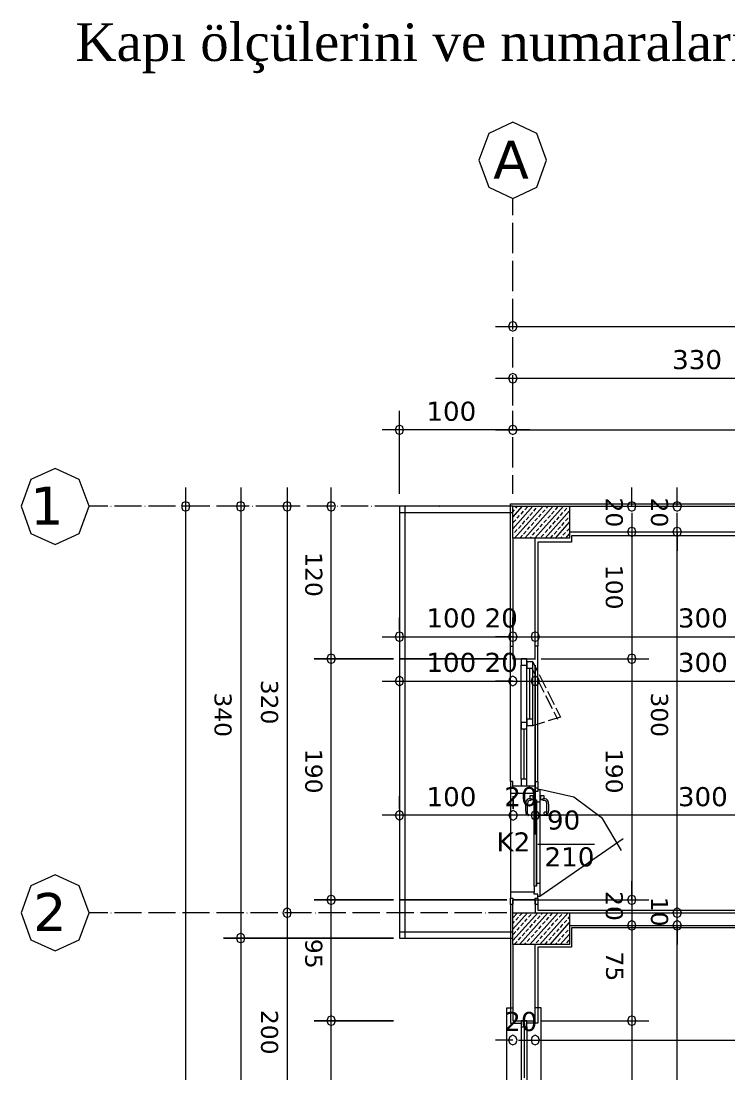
# Model space of a CAD drawing. Header units: millimetres. Extents: x 1.23 to 6.48, y 0.82 to 9.22.
# Drawn here: x 1.226 to 3.178, y 6.322 to 9.225 of the extents above; entities that cross this region are included whole.
import ezdxf

# ---------------------------------------------------------------- set-up
doc = ezdxf.new("R2010")
doc.units = ezdxf.units.MM
doc.layers.add('PDF_Geometry', color=7, linetype='Continuous', true_color=0x66ccff)
doc.layers.add('PDF_Text', color=7, linetype='Continuous')
doc.styles.add('PDF Times New Roman', font='times.ttf')
doc.styles.add('PDF Verdana', font='verdana.ttf')

msp = doc.modelspace()

# ---------------------------------------------------------------- linework, layer by layer
at = {"layer": 'PDF_Geometry', "color": 7, "lineweight": 5}
for p, q in [((2.5818, 8.946), (2.5156, 8.9151)), ((2.6479, 8.9151), (2.5818, 8.946)), ((2.5156, 8.9151), (2.4879, 8.8409)), ((2.6753, 8.8409), (2.6479, 8.9151)), ((2.4879, 8.8409), (2.5156, 8.7669)), ((2.6479, 8.7669), (2.6753, 8.8409)), ((2.5156, 8.7669), (2.5818, 8.7359)), ((2.5818, 8.7359), (2.6479, 8.7669)), ((2.5818, 8.6897), (2.5818, 8.7359)), ((2.5818, 8.6791), (2.5822, 8.6791)), ((2.5818, 8.5852), (2.5818, 8.669)), ((2.5818, 8.5744), (2.5822, 8.5744)), ((2.5818, 8.4799), (2.5818, 8.5637)), ((2.5818, 8.4688), (2.5822, 8.4688)), ((2.5818, 8.3749), (2.5818, 8.4587)), ((2.5735, 8.3927), (2.5699, 8.3832)), ((2.5818, 8.3967), (2.5735, 8.3927)), ((2.5901, 8.3927), (2.5818, 8.3967)), ((2.5937, 8.3832), (2.5901, 8.3927)), ((2.5347, 8.3832), (5.7087, 8.3832)), ((2.5699, 8.3832), (2.5735, 8.374)), ((2.5735, 8.374), (2.5818, 8.37)), ((2.5818, 8.37), (2.5901, 8.374)), ((2.5818, 8.3643), (2.5822, 8.3643)), ((2.5901, 8.374), (2.5937, 8.3832)), ((2.5818, 8.2698), (2.5818, 8.3536)), ((2.5735, 8.2494), (2.5699, 8.24)), ((2.5818, 8.2534), (2.5735, 8.2494)), ((2.5818, 8.2591), (2.5822, 8.2591)), ((2.5901, 8.2494), (2.5818, 8.2534)), ((2.5818, 8.1651), (2.5818, 8.2489)), ((2.5937, 8.24), (2.5901, 8.2494)), ((2.5347, 8.24), (3.6604, 8.24)), ((2.5699, 8.24), (2.5735, 8.2307)), ((2.5735, 8.2307), (2.5818, 8.2267)), ((2.5818, 8.2267), (2.5901, 8.2307)), ((2.5901, 8.2307), (2.5937, 8.24)), ((2.2693, 7.9217), (2.2693, 8.1506)), ((2.5818, 8.1546), (2.5822, 8.1546)), ((2.5818, 8.0991), (2.5818, 8.1506)), ((2.5818, 8.0977), (2.5818, 8.1438)), ((2.6289, 8.0977), (2.2221, 8.0977)), ((2.2609, 8.1071), (2.2574, 8.0977)), ((2.2574, 8.0977), (2.2609, 8.0884)), ((2.2693, 8.1111), (2.2609, 8.1071)), ((2.2776, 8.1071), (2.2693, 8.1111)), ((2.2808, 8.0977), (2.2776, 8.1071)), ((2.2776, 8.0884), (2.2808, 8.0977)), ((2.5347, 8.0977), (3.973, 8.0977)), ((2.5735, 8.1071), (2.5699, 8.0977)), ((2.5735, 8.1071), (2.5699, 8.0977)), ((2.5699, 8.0977), (2.5735, 8.0884)), ((2.5699, 8.0977), (2.5735, 8.0884)), ((2.5818, 8.1111), (2.5735, 8.1071)), ((2.5818, 8.1111), (2.5735, 8.1071)), ((2.5901, 8.1071), (2.5818, 8.1111)), ((2.5901, 8.1071), (2.5818, 8.1111)), ((2.5937, 8.0977), (2.5901, 8.1071)), ((2.5937, 8.0977), (2.5901, 8.1071)), ((2.5901, 8.0884), (2.5937, 8.0977)), ((2.5901, 8.0884), (2.5937, 8.0977)), ((2.2609, 8.0884), (2.2693, 8.0849)), ((2.2693, 8.0849), (2.2776, 8.0884)), ((2.5735, 8.0884), (2.5818, 8.0849)), ((2.5735, 8.0884), (2.5818, 8.0849)), ((2.5818, 8.0884), (2.5822, 8.0884)), ((2.5818, 8.0849), (2.5901, 8.0884)), ((2.5818, 8.0849), (2.5901, 8.0884)), ((2.5818, 7.9941), (2.5818, 8.0778)), ((1.3198, 7.9917), (1.2532, 7.9612)), ((1.3863, 7.9612), (1.3198, 7.9917)), ((2.5818, 7.9833), (2.5822, 7.9833)), ((1.2532, 7.9612), (1.2259, 7.8872)), ((1.4137, 7.8872), (1.3863, 7.9612)), ((2.5818, 7.9217), (2.5818, 7.9731)), ((1.6798, 7.939), (1.6798, 4.335)), ((1.8316, 7.939), (1.8316, 6.644)), ((1.9599, 7.939), (1.9599, 6.7146)), ((2.0815, 7.4144), (2.0815, 7.939)), ((2.9098, 7.8872), (2.9098, 7.939)), ((3.035, 7.8872), (3.035, 7.939)), ((1.6711, 7.8964), (1.6684, 7.8872)), ((1.6798, 7.8995), (1.6711, 7.8964)), ((1.6882, 7.8964), (1.6798, 7.8995)), ((1.6913, 7.8872), (1.6882, 7.8964)), ((1.8228, 7.8964), (1.8197, 7.8872)), ((1.8316, 7.8995), (1.8228, 7.8964)), ((1.8399, 7.8964), (1.8316, 7.8995)), ((1.843, 7.8872), (1.8399, 7.8964)), ((1.9516, 7.8964), (1.948, 7.8872)), ((1.9599, 7.8995), (1.9516, 7.8964)), ((1.9682, 7.8964), (1.9599, 7.8995)), ((1.971, 7.8872), (1.9682, 7.8964)), ((2.0732, 7.8964), (2.0696, 7.8872)), ((2.0815, 7.8995), (2.0732, 7.8964)), ((2.0898, 7.8964), (2.0815, 7.8995)), ((2.093, 7.8872), (2.0898, 7.8964)), ((2.9018, 7.8964), (2.8982, 7.8872)), ((2.9098, 7.8995), (2.9018, 7.8964)), ((2.9181, 7.8964), (2.9098, 7.8995)), ((2.9216, 7.8872), (2.9181, 7.8964)), ((3.0267, 7.8964), (3.0234, 7.8872)), ((3.035, 7.8995), (3.0267, 7.8964)), ((3.0432, 7.8964), (3.035, 7.8995)), ((3.0468, 7.8872), (3.0432, 7.8964)), ((1.2259, 7.8872), (1.2532, 7.8126)), ((1.3863, 7.8126), (1.4137, 7.8872)), ((1.4648, 7.8872), (1.4137, 7.8872)), ((1.4739, 7.8872), (1.4743, 7.8872)), ((1.5582, 7.8872), (1.4834, 7.8872)), ((1.5677, 7.8872), (1.5685, 7.8872)), ((1.6521, 7.8872), (1.5773, 7.8872)), ((1.6616, 7.8872), (1.662, 7.8872)), ((1.6684, 7.8872), (1.6711, 7.8774)), ((1.7464, 7.8872), (1.6707, 7.8872)), ((1.6711, 7.8774), (1.6798, 7.8737)), ((1.6798, 7.8737), (1.6882, 7.8774)), ((1.6882, 7.8774), (1.6913, 7.8872)), ((1.7555, 7.8872), (1.7559, 7.8872)), ((1.8161, 7.8872), (1.765, 7.8872)), ((1.8549, 7.8872), (1.7844, 7.8872)), ((1.8197, 7.8872), (1.8228, 7.8774)), ((1.8228, 7.8774), (1.8316, 7.8737)), ((1.8316, 7.8737), (1.8399, 7.8774)), ((1.8399, 7.8774), (1.843, 7.8872)), ((1.8644, 7.8872), (1.8648, 7.8872)), ((1.9441, 7.8872), (1.8736, 7.8872)), ((1.9956, 7.8872), (1.9128, 7.8872)), ((1.948, 7.8872), (1.9516, 7.8774)), ((1.9516, 7.8774), (1.9599, 7.8737)), ((1.9599, 7.8737), (1.9682, 7.8774)), ((1.9682, 7.8774), (1.971, 7.8872)), ((2.0047, 7.8872), (2.0051, 7.8872)), ((2.089, 7.8872), (2.0142, 7.8872)), ((2.0696, 7.8872), (2.0732, 7.8774)), ((2.0732, 7.8774), (2.0815, 7.8737)), ((2.0815, 7.8737), (2.0898, 7.8774)), ((2.0898, 7.8774), (2.093, 7.8872)), ((2.0989, 7.8872), (2.0993, 7.8872)), ((2.1829, 7.8872), (2.108, 7.8872)), ((2.1924, 7.8872), (2.1928, 7.8872)), ((2.2772, 7.8872), (2.2015, 7.8872)), ((2.2863, 7.8872), (2.2867, 7.8872)), ((2.3707, 7.8872), (2.2958, 7.8872)), ((2.3798, 7.8872), (2.3806, 7.8872)), ((2.4645, 7.8872), (2.3897, 7.8872)), ((2.4741, 7.8872), (2.4744, 7.8872)), ((2.5659, 7.8872), (2.4832, 7.8872)), ((2.8982, 7.8872), (2.9018, 7.8774)), ((2.9018, 7.8774), (2.9098, 7.8737)), ((2.9098, 7.8737), (2.9181, 7.8774)), ((2.9098, 7.8694), (2.9098, 7.4144)), ((2.9181, 7.8774), (2.9216, 7.8872)), ((3.0234, 7.8872), (3.0267, 7.8774)), ((3.0267, 7.8774), (3.035, 7.8737)), ((3.035, 7.8737), (3.0432, 7.8774)), ((3.035, 6.7146), (3.035, 7.8694)), ((3.0432, 7.8774), (3.0468, 7.8872)), ((1.2532, 7.8126), (1.3198, 7.7816)), ((1.3198, 7.7816), (1.3863, 7.8126)), ((2.9018, 7.8259), (2.8982, 7.817)), ((2.9018, 7.8259), (2.8982, 7.817)), ((2.8982, 7.817), (2.9018, 7.8077)), ((2.8982, 7.817), (2.9018, 7.8077)), ((2.9098, 7.8299), (2.9018, 7.8259)), ((2.9098, 7.8299), (2.9018, 7.8259)), ((2.9018, 7.8077), (2.9098, 7.8037)), ((2.9018, 7.8077), (2.9098, 7.8037)), ((2.9181, 7.8259), (2.9098, 7.8299)), ((2.9181, 7.8259), (2.9098, 7.8299)), ((2.9098, 7.817), (2.9098, 7.7643)), ((2.9098, 7.8037), (2.9181, 7.8077)), ((2.9098, 7.8037), (2.9181, 7.8077)), ((2.9216, 7.817), (2.9181, 7.8259)), ((2.9216, 7.817), (2.9181, 7.8259)), ((2.9181, 7.8077), (2.9216, 7.817)), ((2.9181, 7.8077), (2.9216, 7.817)), ((3.0267, 7.8259), (3.0234, 7.817)), ((3.0267, 7.8259), (3.0234, 7.817)), ((3.0234, 7.817), (3.0267, 7.8077)), ((3.0234, 7.817), (3.0267, 7.8077)), ((3.035, 7.8299), (3.0267, 7.8259)), ((3.035, 7.8299), (3.0267, 7.8259)), ((3.0267, 7.8077), (3.035, 7.8037)), ((3.0267, 7.8077), (3.035, 7.8037)), ((3.0432, 7.8259), (3.035, 7.8299)), ((3.0432, 7.8259), (3.035, 7.8299)), ((3.035, 7.817), (3.035, 7.7643)), ((3.035, 7.8037), (3.0432, 7.8077)), ((3.035, 7.8037), (3.0432, 7.8077)), ((3.0468, 7.817), (3.0432, 7.8259)), ((3.0468, 7.817), (3.0432, 7.8259)), ((3.0432, 7.8077), (3.0468, 7.817)), ((3.0432, 7.8077), (3.0468, 7.817)), ((2.2693, 7.5456), (2.2693, 7.5807)), ((2.5818, 7.5456), (2.5818, 7.5807)), ((2.0815, 6.7496), (2.0815, 7.5191)), ((2.2221, 7.5278), (2.6289, 7.5278)), ((2.2609, 7.5373), (2.2574, 7.5278)), ((2.2574, 7.5278), (2.2609, 7.5185)), ((2.2693, 7.5413), (2.2609, 7.5373)), ((2.2609, 7.5185), (2.2693, 7.5145)), ((2.2776, 7.5373), (2.2693, 7.5413)), ((2.2693, 7.5145), (2.2776, 7.5185)), ((2.2808, 7.5278), (2.2776, 7.5373)), ((2.2776, 7.5185), (2.2808, 7.5278)), ((2.5818, 7.5278), (2.5347, 7.5278)), ((2.5735, 7.5373), (2.5699, 7.5278)), ((2.5735, 7.5373), (2.5699, 7.5278)), ((2.5699, 7.5278), (2.5735, 7.5185)), ((2.5699, 7.5278), (2.5735, 7.5185)), ((2.5818, 7.5413), (2.5735, 7.5373)), ((2.5818, 7.5413), (2.5735, 7.5373)), ((2.5735, 7.5185), (2.5818, 7.5145)), ((2.5735, 7.5185), (2.5818, 7.5145)), ((2.5901, 7.5373), (2.5818, 7.5413)), ((2.5901, 7.5373), (2.5818, 7.5413)), ((2.5818, 7.5145), (2.5901, 7.5185)), ((2.5818, 7.5145), (2.5901, 7.5185)), ((2.5937, 7.5278), (2.5901, 7.5373)), ((2.5937, 7.5278), (2.5901, 7.5373)), ((2.5901, 7.5185), (2.5937, 7.5278)), ((2.5901, 7.5185), (2.5937, 7.5278)), ((2.5976, 7.5278), (3.6291, 7.5278)), ((2.6357, 7.5373), (2.6329, 7.5278)), ((2.6357, 7.5373), (2.6329, 7.5278)), ((2.6329, 7.5278), (2.6357, 7.5185)), ((2.6329, 7.5278), (2.6357, 7.5185)), ((2.644, 7.5413), (2.6357, 7.5373)), ((2.644, 7.5413), (2.6357, 7.5373)), ((2.6357, 7.5185), (2.644, 7.5145)), ((2.6357, 7.5185), (2.644, 7.5145)), ((2.6523, 7.5373), (2.644, 7.5413)), ((2.6523, 7.5373), (2.644, 7.5413)), ((2.644, 7.5278), (2.6911, 7.5278)), ((2.644, 7.5145), (2.6523, 7.5185)), ((2.644, 7.5145), (2.6523, 7.5185)), ((2.6559, 7.5278), (2.6523, 7.5373)), ((2.6559, 7.5278), (2.6523, 7.5373)), ((2.6523, 7.5185), (2.6559, 7.5278)), ((2.6523, 7.5185), (2.6559, 7.5278)), ((2.9098, 7.5191), (2.9098, 6.7496)), ((2.0344, 7.4671), (2.2534, 7.4671)), ((2.2534, 7.4671), (2.0344, 7.4671)), ((2.0732, 7.4764), (2.0696, 7.4671)), ((2.0732, 7.4764), (2.0696, 7.4671)), ((2.0696, 7.4671), (2.0732, 7.4575)), ((2.0696, 7.4671), (2.0732, 7.4575)), ((2.0815, 7.4796), (2.0732, 7.4764)), ((2.0815, 7.4796), (2.0732, 7.4764)), ((2.0898, 7.4764), (2.0815, 7.4796)), ((2.0898, 7.4764), (2.0815, 7.4796)), ((2.093, 7.4671), (2.0898, 7.4764)), ((2.093, 7.4671), (2.0898, 7.4764)), ((2.0898, 7.4575), (2.093, 7.4671)), ((2.0898, 7.4575), (2.093, 7.4671)), ((2.2693, 7.4671), (2.5659, 7.4671)), ((2.5659, 7.4671), (2.2693, 7.4671)), ((2.6598, 7.4671), (2.9569, 7.4671)), ((2.9018, 7.4764), (2.8982, 7.4671)), ((2.9018, 7.4764), (2.8982, 7.4671)), ((2.8982, 7.4671), (2.9018, 7.4575)), ((2.8982, 7.4671), (2.9018, 7.4575)), ((2.9098, 7.4796), (2.9018, 7.4764)), ((2.9098, 7.4796), (2.9018, 7.4764)), ((2.9181, 7.4764), (2.9098, 7.4796)), ((2.9181, 7.4764), (2.9098, 7.4796)), ((2.9216, 7.4671), (2.9181, 7.4764)), ((2.9216, 7.4671), (2.9181, 7.4764)), ((2.9181, 7.4575), (2.9216, 7.4671)), ((2.9181, 7.4575), (2.9216, 7.4671)), ((2.0732, 7.4575), (2.0815, 7.4538)), ((2.0732, 7.4575), (2.0815, 7.4538)), ((2.0815, 7.4538), (2.0898, 7.4575)), ((2.0815, 7.4538), (2.0898, 7.4575)), ((2.644, 6.9829), (2.644, 7.4495)), ((2.644, 7.4495), (2.644, 6.9829)), ((2.9018, 7.4575), (2.9098, 7.4538)), ((2.9018, 7.4575), (2.9098, 7.4538)), ((2.9098, 7.4538), (2.9181, 7.4575)), ((2.9098, 7.4538), (2.9181, 7.4575)), ((2.2221, 7.4055), (2.6289, 7.4055)), ((2.2609, 7.4147), (2.2574, 7.4055)), ((2.2574, 7.4055), (2.2609, 7.3966)), ((2.2693, 7.4187), (2.2609, 7.4147)), ((2.2776, 7.4147), (2.2693, 7.4187)), ((2.2808, 7.4055), (2.2776, 7.4147)), ((2.2776, 7.3966), (2.2808, 7.4055)), ((2.5818, 7.4055), (2.5347, 7.4055)), ((2.5735, 7.4147), (2.5699, 7.4055)), ((2.5735, 7.4147), (2.5699, 7.4055)), ((2.5699, 7.4055), (2.5735, 7.3966)), ((2.5699, 7.4055), (2.5735, 7.3966)), ((2.5818, 7.4187), (2.5735, 7.4147)), ((2.5818, 7.4187), (2.5735, 7.4147)), ((2.5901, 7.4147), (2.5818, 7.4187)), ((2.5901, 7.4147), (2.5818, 7.4187)), ((2.5937, 7.4055), (2.5901, 7.4147)), ((2.5937, 7.4055), (2.5901, 7.4147)), ((2.5901, 7.3966), (2.5937, 7.4055)), ((2.5901, 7.3966), (2.5937, 7.4055)), ((2.5976, 7.4055), (3.6291, 7.4055)), ((2.6357, 7.4147), (2.6329, 7.4055)), ((2.6357, 7.4147), (2.6329, 7.4055)), ((2.6329, 7.4055), (2.6357, 7.3966)), ((2.6329, 7.4055), (2.6357, 7.3966)), ((2.644, 7.4187), (2.6357, 7.4147)), ((2.644, 7.4187), (2.6357, 7.4147)), ((2.6523, 7.4147), (2.644, 7.4187)), ((2.6523, 7.4147), (2.644, 7.4187)), ((2.644, 7.4055), (2.6911, 7.4055)), ((2.6559, 7.4055), (2.6523, 7.4147)), ((2.6559, 7.4055), (2.6523, 7.4147)), ((2.6523, 7.3966), (2.6559, 7.4055)), ((2.6523, 7.3966), (2.6559, 7.4055)), ((2.2609, 7.3966), (2.2693, 7.3926)), ((2.2693, 7.3926), (2.2776, 7.3966)), ((2.5735, 7.3966), (2.5818, 7.3926)), ((2.5735, 7.3966), (2.5818, 7.3926)), ((2.5818, 7.3926), (2.5901, 7.3966)), ((2.5818, 7.3926), (2.5901, 7.3966)), ((2.6357, 7.3966), (2.644, 7.3926)), ((2.6357, 7.3966), (2.644, 7.3926)), ((2.644, 7.3926), (2.6523, 7.3966)), ((2.644, 7.3926), (2.6523, 7.3966)), ((2.2693, 7.053), (2.2693, 7.0879)), ((2.5826, 7.0879), (2.5826, 7.053)), ((2.5826, 7.053), (2.5826, 7.0879)), ((2.6293, 7.0356), (2.2221, 7.0356)), ((2.2609, 7.0445), (2.2574, 7.0356)), ((2.2574, 7.0356), (2.2609, 7.0263)), ((2.2693, 7.0485), (2.2609, 7.0445)), ((2.2609, 7.0263), (2.2693, 7.0223)), ((2.2776, 7.0445), (2.2693, 7.0485)), ((2.2693, 7.0223), (2.2776, 7.0263)), ((2.2808, 7.0356), (2.2776, 7.0445)), ((2.2776, 7.0263), (2.2808, 7.0356)), ((2.5826, 7.0356), (2.5354, 7.0356)), ((2.5743, 7.0445), (2.5707, 7.0356)), ((2.5743, 7.0445), (2.5707, 7.0356)), ((2.5707, 7.0356), (2.5743, 7.0263)), ((2.5707, 7.0356), (2.5743, 7.0263)), ((2.5826, 7.0485), (2.5743, 7.0445)), ((2.5826, 7.0485), (2.5743, 7.0445)), ((2.5743, 7.0263), (2.5826, 7.0223)), ((2.5743, 7.0263), (2.5826, 7.0223)), ((2.5909, 7.0445), (2.5826, 7.0485)), ((2.5909, 7.0445), (2.5826, 7.0485)), ((2.5826, 7.0223), (2.5909, 7.0263)), ((2.5826, 7.0223), (2.5909, 7.0263)), ((2.5945, 7.0356), (2.5909, 7.0445)), ((2.5945, 7.0356), (2.5909, 7.0445)), ((2.5909, 7.0263), (2.5945, 7.0356)), ((2.5909, 7.0263), (2.5945, 7.0356)), ((3.6291, 7.0356), (2.5976, 7.0356)), ((2.6357, 7.0445), (2.6329, 7.0356)), ((2.6357, 7.0445), (2.6329, 7.0356)), ((2.6329, 7.0356), (2.6357, 7.0263)), ((2.6329, 7.0356), (2.6357, 7.0263)), ((2.644, 7.0485), (2.6357, 7.0445)), ((2.644, 7.0485), (2.6357, 7.0445)), ((2.6357, 7.0263), (2.644, 7.0223)), ((2.6357, 7.0263), (2.644, 7.0223)), ((2.6523, 7.0445), (2.644, 7.0485)), ((2.6523, 7.0445), (2.644, 7.0485)), ((2.644, 7.0356), (2.6911, 7.0356)), ((2.644, 7.0223), (2.6523, 7.0263)), ((2.644, 7.0223), (2.6523, 7.0263)), ((2.6559, 7.0356), (2.6523, 7.0445)), ((2.6559, 7.0356), (2.6523, 7.0445)), ((2.6523, 7.0263), (2.6559, 7.0356)), ((2.6523, 7.0263), (2.6559, 7.0356)), ((1.3198, 6.8716), (1.2532, 6.8409)), ((1.3863, 6.8409), (1.3198, 6.8716)), ((2.0815, 6.4166), (2.0815, 6.8543)), ((2.9098, 6.802), (2.9098, 6.8543)), ((1.2532, 6.8409), (1.2259, 6.7669)), ((1.4137, 6.7669), (1.3863, 6.8409)), ((1.9599, 6.8196), (1.9599, 6.0144)), ((2.0344, 6.802), (2.2534, 6.802)), ((2.2534, 6.802), (2.0344, 6.802)), ((2.0732, 6.8113), (2.0696, 6.802)), ((2.0732, 6.8113), (2.0696, 6.802)), ((2.0696, 6.802), (2.0732, 6.7931)), ((2.0696, 6.802), (2.0732, 6.7931)), ((2.0815, 6.8153), (2.0732, 6.8113)), ((2.0815, 6.8153), (2.0732, 6.8113)), ((2.0732, 6.7931), (2.0815, 6.7891)), ((2.0732, 6.7931), (2.0815, 6.7891)), ((2.0898, 6.8113), (2.0815, 6.8153)), ((2.0898, 6.8113), (2.0815, 6.8153)), ((2.0815, 6.7891), (2.0898, 6.7931)), ((2.0815, 6.7891), (2.0898, 6.7931)), ((2.093, 6.802), (2.0898, 6.8113)), ((2.093, 6.802), (2.0898, 6.8113)), ((2.0898, 6.7931), (2.093, 6.802)), ((2.0898, 6.7931), (2.093, 6.802)), ((2.2693, 6.802), (2.5659, 6.802)), ((2.5659, 6.802), (2.2693, 6.802)), ((2.6289, 6.802), (2.9569, 6.802)), ((2.9018, 6.8113), (2.8982, 6.802)), ((2.9018, 6.8113), (2.8982, 6.802)), ((2.8982, 6.802), (2.9018, 6.7931)), ((2.8982, 6.802), (2.9018, 6.7931)), ((2.9098, 6.8153), (2.9018, 6.8113)), ((2.9098, 6.8153), (2.9018, 6.8113)), ((2.9018, 6.7931), (2.9098, 6.7891)), ((2.9018, 6.7931), (2.9098, 6.7891)), ((2.9181, 6.8113), (2.9098, 6.8153)), ((2.9181, 6.8113), (2.9098, 6.8153)), ((2.9098, 6.7891), (2.9181, 6.7931)), ((2.9098, 6.7891), (2.9181, 6.7931)), ((2.9216, 6.802), (2.9181, 6.8113)), ((2.9216, 6.802), (2.9181, 6.8113)), ((2.9181, 6.7931), (2.9216, 6.802)), ((2.9181, 6.7931), (2.9216, 6.802)), ((3.035, 6.7669), (3.035, 6.8196)), ((1.2259, 6.7669), (1.2532, 6.6924)), ((1.3863, 6.6924), (1.4137, 6.7669)), ((1.4648, 6.7669), (1.4137, 6.7669)), ((1.4739, 6.7669), (1.4743, 6.7669)), ((1.5582, 6.7669), (1.4834, 6.7669)), ((1.5674, 6.7669), (1.5677, 6.7669)), ((1.6521, 6.7669), (1.5773, 6.7669)), ((1.6616, 6.7669), (1.662, 6.7669)), ((1.7456, 6.7669), (1.6707, 6.7669)), ((1.7555, 6.7669), (1.7559, 6.7669)), ((1.8399, 6.7669), (1.7646, 6.7669)), ((1.849, 6.7669), (1.8494, 6.7669)), ((1.9338, 6.7669), (1.8585, 6.7669)), ((1.9429, 6.7669), (1.9433, 6.7669)), ((1.9516, 6.7762), (1.948, 6.7669)), ((1.9516, 6.7762), (1.948, 6.7669)), ((1.948, 6.7669), (1.9516, 6.7576)), ((1.948, 6.7669), (1.9516, 6.7576)), ((1.9599, 6.7802), (1.9516, 6.7762)), ((1.9599, 6.7802), (1.9516, 6.7762)), ((2.0272, 6.7669), (1.9524, 6.7669)), ((1.9682, 6.7762), (1.9599, 6.7802)), ((1.9682, 6.7762), (1.9599, 6.7802)), ((1.971, 6.7669), (1.9682, 6.7762)), ((1.971, 6.7669), (1.9682, 6.7762)), ((1.9682, 6.7576), (1.971, 6.7669)), ((1.9682, 6.7576), (1.971, 6.7669)), ((2.0367, 6.7669), (2.0375, 6.7669)), ((2.1211, 6.7669), (2.0462, 6.7669)), ((2.1306, 6.7669), (2.131, 6.7669)), ((2.2154, 6.7669), (2.1397, 6.7669)), ((2.2245, 6.7669), (2.2249, 6.7669)), ((2.3089, 6.7669), (2.234, 6.7669)), ((2.318, 6.7669), (2.3184, 6.7669)), ((2.4027, 6.7669), (2.3275, 6.7669)), ((2.4119, 6.7669), (2.4123, 6.7669)), ((2.4962, 6.7669), (2.4214, 6.7669)), ((2.5057, 6.7669), (2.5065, 6.7669)), ((2.5659, 6.7669), (2.5152, 6.7669)), ((2.9098, 6.7847), (2.9098, 6.4166)), ((3.0267, 6.7762), (3.0234, 6.7669)), ((3.0267, 6.7762), (3.0234, 6.7669)), ((3.0234, 6.7669), (3.0267, 6.7576)), ((3.0234, 6.7669), (3.0267, 6.7576)), ((3.035, 6.7802), (3.0267, 6.7762)), ((3.035, 6.7802), (3.0267, 6.7762)), ((3.035, 5.6294), (3.035, 6.7847)), ((3.0432, 6.7762), (3.035, 6.7802)), ((3.0432, 6.7762), (3.035, 6.7802)), ((3.0468, 6.7669), (3.0432, 6.7762)), ((3.0468, 6.7669), (3.0432, 6.7762)), ((3.0432, 6.7576), (3.0468, 6.7669)), ((3.0432, 6.7576), (3.0468, 6.7669)), ((1.8316, 6.7496), (1.8316, 4.335)), ((1.9516, 6.7576), (1.9599, 6.754)), ((1.9516, 6.7576), (1.9599, 6.754)), ((1.9599, 6.754), (1.9682, 6.7576)), ((1.9599, 6.754), (1.9682, 6.7576)), ((2.9018, 6.7413), (2.8982, 6.7318)), ((2.9018, 6.7413), (2.8982, 6.7318)), ((2.9098, 6.7453), (2.9018, 6.7413)), ((2.9098, 6.7453), (2.9018, 6.7413)), ((2.9181, 6.7413), (2.9098, 6.7453)), ((2.9181, 6.7413), (2.9098, 6.7453)), ((2.9216, 6.7318), (2.9181, 6.7413)), ((2.9216, 6.7318), (2.9181, 6.7413)), ((3.0267, 6.7413), (3.0234, 6.7318)), ((3.0267, 6.7413), (3.0234, 6.7318)), ((3.0267, 6.7576), (3.035, 6.754)), ((3.0267, 6.7576), (3.035, 6.754)), ((3.035, 6.7453), (3.0267, 6.7413)), ((3.035, 6.7453), (3.0267, 6.7413)), ((3.035, 6.754), (3.0432, 6.7576)), ((3.035, 6.754), (3.0432, 6.7576)), ((3.0432, 6.7413), (3.035, 6.7453)), ((3.0432, 6.7413), (3.035, 6.7453)), ((3.0468, 6.7318), (3.0432, 6.7413)), ((3.0468, 6.7318), (3.0432, 6.7413)), ((1.8228, 6.7062), (1.8197, 6.6969)), ((1.8228, 6.7062), (1.8197, 6.6969)), ((1.8316, 6.7102), (1.8228, 6.7062)), ((1.8316, 6.7102), (1.8228, 6.7062)), ((1.8399, 6.7062), (1.8316, 6.7102)), ((1.8399, 6.7062), (1.8316, 6.7102)), ((1.843, 6.6969), (1.8399, 6.7062)), ((1.843, 6.6969), (1.8399, 6.7062)), ((2.8982, 6.7318), (2.9018, 6.7226)), ((2.8982, 6.7318), (2.9018, 6.7226)), ((2.9018, 6.7226), (2.9098, 6.7191)), ((2.9018, 6.7226), (2.9098, 6.7191)), ((2.9098, 6.7318), (2.9098, 6.6795)), ((2.9098, 6.7191), (2.9181, 6.7226)), ((2.9098, 6.7191), (2.9181, 6.7226)), ((2.9181, 6.7226), (2.9216, 6.7318)), ((2.9181, 6.7226), (2.9216, 6.7318)), ((3.0234, 6.7318), (3.0267, 6.7226)), ((3.0234, 6.7318), (3.0267, 6.7226)), ((3.0267, 6.7226), (3.035, 6.7191)), ((3.0267, 6.7226), (3.035, 6.7191)), ((3.035, 6.7318), (3.035, 6.6795)), ((3.035, 6.7191), (3.0432, 6.7226)), ((3.035, 6.7191), (3.0432, 6.7226)), ((3.0432, 6.7226), (3.0468, 6.7318)), ((3.0432, 6.7226), (3.0468, 6.7318)), ((1.2532, 6.6924), (1.3198, 6.6618)), ((1.3198, 6.6618), (1.3863, 6.6924)), ((1.7844, 6.6969), (2.2534, 6.6969)), ((2.2534, 6.6969), (1.7844, 6.6969)), ((1.8197, 6.6969), (1.8228, 6.6875)), ((1.8197, 6.6969), (1.8228, 6.6875)), ((1.8228, 6.6875), (1.8316, 6.6835)), ((1.8228, 6.6875), (1.8316, 6.6835)), ((1.8316, 6.6835), (1.8399, 6.6875)), ((1.8316, 6.6835), (1.8399, 6.6875)), ((1.8399, 6.6875), (1.843, 6.6969)), ((1.8399, 6.6875), (1.843, 6.6969)), ((2.0815, 5.892), (2.0815, 6.5221)), ((2.9098, 6.5221), (2.9098, 5.8924)), ((2.0732, 6.4786), (2.0696, 6.4693)), ((2.0732, 6.4786), (2.0696, 6.4693)), ((2.0815, 6.4826), (2.0732, 6.4786)), ((2.0815, 6.4826), (2.0732, 6.4786)), ((2.0898, 6.4786), (2.0815, 6.4826)), ((2.0898, 6.4786), (2.0815, 6.4826)), ((2.093, 6.4693), (2.0898, 6.4786)), ((2.093, 6.4693), (2.0898, 6.4786)), ((2.9018, 6.4786), (2.8982, 6.4693)), ((2.9018, 6.4786), (2.8982, 6.4693)), ((2.9098, 6.4826), (2.9018, 6.4786)), ((2.9098, 6.4826), (2.9018, 6.4786)), ((2.9181, 6.4786), (2.9098, 6.4826)), ((2.9181, 6.4786), (2.9098, 6.4826)), ((2.9216, 6.4693), (2.9181, 6.4786)), ((2.9216, 6.4693), (2.9181, 6.4786)), ((2.0344, 6.4693), (2.2534, 6.4693)), ((2.2534, 6.4693), (2.0344, 6.4693)), ((2.0696, 6.4693), (2.0732, 6.4601)), ((2.0696, 6.4693), (2.0732, 6.4601)), ((2.0732, 6.4601), (2.0815, 6.4561)), ((2.0732, 6.4601), (2.0815, 6.4561)), ((2.0815, 6.4561), (2.0898, 6.4601)), ((2.0815, 6.4561), (2.0898, 6.4601)), ((2.0898, 6.4601), (2.093, 6.4693)), ((2.0898, 6.4601), (2.093, 6.4693)), ((2.5644, 6.4693), (2.5659, 6.4693)), ((2.5659, 6.4693), (2.5644, 6.4693)), ((2.6598, 6.4693), (2.9569, 6.4693)), ((2.8982, 6.4693), (2.9018, 6.4601)), ((2.8982, 6.4693), (2.9018, 6.4601)), ((2.9018, 6.4601), (2.9098, 6.4561)), ((2.9018, 6.4601), (2.9098, 6.4561)), ((2.9098, 6.4561), (2.9181, 6.4601)), ((2.9098, 6.4561), (2.9181, 6.4601)), ((2.9181, 6.4601), (2.9216, 6.4693)), ((2.9181, 6.4601), (2.9216, 6.4693)), ((2.5818, 6.4157), (2.5347, 6.4157)), ((2.5735, 6.425), (2.5699, 6.4157)), ((2.5699, 6.4157), (2.5735, 6.4065)), ((2.5818, 6.429), (2.5735, 6.425)), ((2.5901, 6.425), (2.5818, 6.429)), ((2.5937, 6.4157), (2.5901, 6.425)), ((2.5901, 6.4065), (2.5937, 6.4157)), ((2.5976, 6.4157), (4.0041, 6.4157)), ((2.6357, 6.425), (2.6329, 6.4157)), ((2.6357, 6.425), (2.6329, 6.4157)), ((2.6329, 6.4157), (2.6357, 6.4065)), ((2.6329, 6.4157), (2.6357, 6.4065)), ((2.644, 6.429), (2.6357, 6.425)), ((2.644, 6.429), (2.6357, 6.425)), ((2.6523, 6.425), (2.644, 6.429)), ((2.6523, 6.425), (2.644, 6.429)), ((2.644, 6.4157), (2.6911, 6.4157)), ((2.6559, 6.4157), (2.6523, 6.425)), ((2.6559, 6.4157), (2.6523, 6.425)), ((2.6523, 6.4065), (2.6559, 6.4157)), ((2.6523, 6.4065), (2.6559, 6.4157)), ((2.5735, 6.4065), (2.5818, 6.4028)), ((2.5818, 6.4028), (2.5901, 6.4065)), ((2.6357, 6.4065), (2.644, 6.4028)), ((2.6357, 6.4065), (2.644, 6.4028)), ((2.644, 6.4028), (2.6523, 6.4065)), ((2.644, 6.4028), (2.6523, 6.4065))]:
    msp.add_line(p, q, dxfattribs=at)
at = {"layer": 'PDF_Geometry', "color": 128, "lineweight": 5, "true_color": 0x006633}
for p, q in [((2.5818, 7.8872), (2.2693, 7.8872)), ((2.2693, 7.8872), (2.2693, 6.6969)), ((2.5818, 7.8694), (2.2693, 7.8694)), ((2.2843, 7.8872), (2.2843, 6.6969)), ((2.2693, 6.7146), (2.5818, 6.7146)), ((2.2693, 6.6969), (2.5818, 6.6969))]:
    msp.add_line(p, q, dxfattribs=at)
at = {"layer": 'PDF_Geometry', "color": 5, "lineweight": 5}
for p, q in [((2.5755, 7.5018), (2.5755, 7.8937)), ((2.5755, 7.8937), (3.9325, 7.8937)), ((2.7383, 7.8872), (3.5352, 7.8872)), ((2.7383, 7.817), (3.5352, 7.817)), ((2.5818, 7.7994), (2.5818, 7.4671)), ((2.644, 7.4671), (2.644, 7.7994)), ((2.7442, 7.7886), (2.6507, 7.7886)), ((2.6507, 7.7886), (2.6507, 7.5018)), ((3.5292, 7.8059), (2.7442, 7.8059)), ((2.7442, 7.8059), (2.7442, 7.7886)), ((2.5818, 7.4671), (2.644, 7.4671)), ((2.6052, 7.4671), (2.6052, 7.4495)), ((2.621, 7.4671), (2.6052, 7.4671)), ((2.621, 7.4495), (2.621, 7.4671)), ((2.6052, 7.4495), (2.621, 7.4495)), ((2.621, 7.4582), (2.621, 7.4406)), ((2.6368, 7.4582), (2.621, 7.4582)), ((2.621, 7.4406), (2.6368, 7.4406)), ((2.6368, 7.4406), (2.6368, 7.4582)), ((2.6052, 7.2915), (2.6052, 7.2742)), ((2.621, 7.2915), (2.6052, 7.2915)), ((2.621, 7.3004), (2.621, 7.2831)), ((2.6368, 7.3004), (2.621, 7.3004)), ((2.621, 7.2742), (2.621, 7.2915)), ((2.6368, 7.2831), (2.6368, 7.3004)), ((2.6052, 7.2742), (2.621, 7.2742)), ((2.621, 7.2831), (2.6368, 7.2831)), ((2.6052, 7.1346), (2.6052, 7.1168)), ((2.621, 7.1346), (2.6052, 7.1346)), ((2.6052, 7.1168), (2.621, 7.1168)), ((2.621, 7.1168), (2.621, 7.1346)), ((2.5818, 6.7669), (2.5818, 6.802)), ((2.5818, 6.802), (2.644, 6.802)), ((2.644, 6.802), (2.644, 6.7669)), ((2.5755, 6.79), (2.5755, 6.4626)), ((2.6507, 6.79), (2.6507, 6.774)), ((2.6507, 6.774), (3.576, 6.774)), ((2.7383, 6.7669), (3.5823, 6.7669)), ((2.7383, 6.7318), (3.9579, 6.7318)), ((3.9512, 6.7253), (2.7442, 6.7253)), ((2.7442, 6.7253), (2.7442, 6.6724)), ((2.5818, 6.6795), (2.5818, 6.4693)), ((2.644, 6.4693), (2.644, 6.6795)), ((2.7442, 6.6724), (2.6507, 6.6724)), ((2.6507, 6.6724), (2.6507, 6.4626)), ((2.5755, 6.4626), (2.6052, 6.4626)), ((2.5818, 6.4693), (2.644, 6.4693)), ((2.6052, 6.4693), (2.6052, 6.4521)), ((2.621, 6.4693), (2.6052, 6.4693)), ((2.6052, 6.4521), (2.621, 6.4521)), ((2.621, 6.4521), (2.621, 6.4693)), ((2.6507, 6.4626), (2.621, 6.4626))]:
    msp.add_line(p, q, dxfattribs=at)
at = {"layer": 'PDF_Geometry', "color": 1, "lineweight": 5}
for p, q in [((2.5818, 7.7994), (2.5818, 7.8872)), ((2.5818, 7.8872), (2.7383, 7.8872)), ((2.5822, 7.857), (2.6091, 7.8872)), ((2.5822, 7.825), (2.6373, 7.8872)), ((2.5822, 7.8724), (2.5869, 7.8777)), ((2.5869, 7.7994), (2.6654, 7.8872)), ((2.5905, 7.8817), (2.5953, 7.8872)), ((2.6048, 7.8657), (2.6119, 7.8737)), ((2.6155, 7.7994), (2.6935, 7.8872)), ((2.6155, 7.8777), (2.6222, 7.8854)), ((2.6293, 7.8623), (2.6361, 7.8697)), ((2.6396, 7.8737), (2.6468, 7.8817)), ((2.6432, 7.7994), (2.7216, 7.8872)), ((2.6503, 7.8854), (2.6515, 7.8872)), ((2.6535, 7.8583), (2.6606, 7.8657)), ((2.6642, 7.8697), (2.6717, 7.8777)), ((2.6717, 7.7994), (2.7386, 7.8746)), ((2.6749, 7.8817), (2.6792, 7.8872)), ((2.6891, 7.8657), (2.6959, 7.8737)), ((2.6994, 7.8777), (2.7066, 7.8854)), ((2.7133, 7.8623), (2.7204, 7.8697)), ((2.724, 7.8737), (2.7307, 7.8817)), ((2.7347, 7.8854), (2.7356, 7.8872)), ((2.7383, 7.8872), (2.7383, 7.7994)), ((2.5834, 7.8428), (2.5905, 7.8503)), ((2.5941, 7.8543), (2.6008, 7.8623)), ((2.6083, 7.8383), (2.6155, 7.8468)), ((2.6186, 7.8503), (2.6258, 7.8583)), ((2.6329, 7.8343), (2.6396, 7.8428)), ((2.6432, 7.8468), (2.6503, 7.8543)), ((2.657, 7.8303), (2.6642, 7.8383)), ((2.6677, 7.8428), (2.6749, 7.8503)), ((2.6784, 7.8543), (2.6856, 7.8623)), ((2.6923, 7.8383), (2.6994, 7.8468)), ((2.6994, 7.7994), (2.7386, 7.8432)), ((2.703, 7.8503), (2.7097, 7.8583)), ((2.7169, 7.8343), (2.724, 7.8428)), ((2.7272, 7.8468), (2.7347, 7.8543)), ((2.7383, 7.8583), (2.7386, 7.8586)), ((2.5822, 7.8096), (2.5834, 7.8108)), ((2.5869, 7.8148), (2.5941, 7.8228)), ((2.5976, 7.8263), (2.6048, 7.8343)), ((2.6119, 7.8108), (2.6186, 7.8188)), ((2.6222, 7.8228), (2.6293, 7.8303)), ((2.6361, 7.8072), (2.6432, 7.8148)), ((2.6468, 7.8188), (2.6535, 7.8263)), ((2.6606, 7.8032), (2.6677, 7.8108)), ((2.6717, 7.8148), (2.6784, 7.8228)), ((2.682, 7.8263), (2.6891, 7.8343)), ((2.6959, 7.8108), (2.703, 7.8188)), ((2.7066, 7.8228), (2.7133, 7.8303)), ((2.7204, 7.8072), (2.7272, 7.8148)), ((2.728, 7.7994), (2.7386, 7.8112)), ((2.7307, 7.8188), (2.7383, 7.8263)), ((2.7383, 7.7994), (2.5818, 7.7994)), ((2.6012, 7.7994), (2.6083, 7.8072)), ((2.6293, 7.7994), (2.6329, 7.8032)), ((2.6856, 7.7994), (2.6923, 7.8072)), ((2.7133, 7.7994), (2.7169, 7.8032)), ((2.6444, 7.4671), (2.644, 7.4671)), ((2.644, 7.4671), (2.6444, 7.4671)), ((2.2696, 7.0356), (2.2693, 7.0356)), ((2.2693, 7.0356), (2.2696, 7.0356)), ((2.583, 7.0356), (2.5826, 7.0356)), ((2.5826, 7.0356), (2.583, 7.0356)), ((2.5826, 7.0356), (2.583, 7.0356)), ((2.644, 7.0356), (2.6444, 7.0356)), ((2.8076, 6.9545), (2.6511, 6.9545)), ((2.5818, 6.6795), (2.5818, 6.7669)), ((2.5818, 6.7669), (2.7383, 6.7669)), ((2.5822, 6.7527), (2.5949, 6.7669)), ((2.5822, 6.7216), (2.6226, 6.7669)), ((2.5822, 6.6902), (2.6507, 6.7669)), ((2.6008, 6.6795), (2.6788, 6.7669)), ((2.6008, 6.7585), (2.6079, 6.766)), ((2.6289, 6.6795), (2.707, 6.7669)), ((2.6361, 6.766), (2.6368, 6.7669)), ((2.6567, 6.6795), (2.7351, 6.7669)), ((2.6606, 6.762), (2.665, 6.7669)), ((2.6852, 6.7585), (2.6919, 6.766)), ((2.7204, 6.766), (2.7212, 6.7669)), ((2.7383, 6.7669), (2.7383, 6.6795)), ((2.5822, 6.7373), (2.5869, 6.7426)), ((2.5905, 6.7466), (2.5976, 6.7545)), ((2.6044, 6.7309), (2.6115, 6.7389)), ((2.6151, 6.7426), (2.6218, 6.7505)), ((2.6254, 6.7545), (2.6325, 6.762)), ((2.6289, 6.7266), (2.6361, 6.7349)), ((2.6396, 6.7389), (2.6468, 6.7466)), ((2.6503, 6.7505), (2.657, 6.7585)), ((2.6642, 6.7349), (2.6709, 6.7426)), ((2.6745, 6.7466), (2.6816, 6.7545)), ((2.6852, 6.6795), (2.7386, 6.7398)), ((2.6883, 6.7309), (2.6955, 6.7389)), ((2.699, 6.7426), (2.7066, 6.7505)), ((2.7097, 6.7545), (2.7169, 6.762)), ((2.7133, 6.7266), (2.7204, 6.7349)), ((2.724, 6.7389), (2.7307, 6.7466)), ((2.7343, 6.7505), (2.7386, 6.7555)), ((2.5834, 6.7071), (2.5905, 6.7151)), ((2.5941, 6.7191), (2.6008, 6.7266)), ((2.6079, 6.7031), (2.6151, 6.7111)), ((2.6182, 6.7151), (2.6254, 6.7226)), ((2.6325, 6.6995), (2.6396, 6.7071)), ((2.6432, 6.7111), (2.6503, 6.7191)), ((2.6535, 6.7226), (2.6606, 6.7309)), ((2.6677, 6.7071), (2.6745, 6.7151)), ((2.678, 6.7191), (2.6852, 6.7266)), ((2.6919, 6.7031), (2.699, 6.7111)), ((2.703, 6.7151), (2.7097, 6.7226)), ((2.7129, 6.6795), (2.7386, 6.708)), ((2.7169, 6.6995), (2.724, 6.7071)), ((2.7272, 6.7111), (2.7343, 6.7191)), ((2.7378, 6.7226), (2.7386, 6.7238)), ((2.7383, 6.6795), (2.5818, 6.6795)), ((2.5869, 6.68), (2.5941, 6.6875)), ((2.5976, 6.6915), (2.6044, 6.6995)), ((2.6151, 6.6795), (2.6182, 6.6835)), ((2.6218, 6.6875), (2.6289, 6.6955)), ((2.6428, 6.6795), (2.6432, 6.68)), ((2.6468, 6.6835), (2.6535, 6.6915)), ((2.657, 6.6955), (2.6642, 6.7031)), ((2.6709, 6.68), (2.678, 6.6875)), ((2.6816, 6.6915), (2.6883, 6.6995)), ((2.699, 6.6795), (2.703, 6.6835)), ((2.7066, 6.6875), (2.7133, 6.6955)), ((2.7268, 6.6795), (2.7272, 6.68)), ((2.7307, 6.6835), (2.7378, 6.6915))]:
    msp.add_line(p, q, dxfattribs=at)
at = {"layer": 'PDF_Geometry', "lineweight": 5}
for p, q in [((2.5755, 7.3442), (2.5755, 7.5018)), ((2.5755, 7.5018), (2.5818, 7.5018)), ((2.6507, 7.5018), (2.644, 7.5018)), ((2.6507, 7.3442), (2.6507, 7.5018)), ((2.6052, 7.1346), (2.6052, 7.4495)), ((2.621, 7.1346), (2.621, 7.4495)), ((2.6289, 7.3004), (2.6289, 7.4406)), ((2.6345, 7.4406), (2.6444, 7.4206)), ((2.6368, 7.4582), (2.6499, 7.432)), ((2.6368, 7.3004), (2.6368, 7.4406)), ((2.6491, 7.4117), (2.6677, 7.3749)), ((2.6543, 7.4233), (2.6729, 7.3869)), ((2.6773, 7.3775), (2.6959, 7.3408)), ((2.5755, 7.1288), (2.5755, 7.3442)), ((2.6507, 7.1288), (2.6507, 7.3442)), ((2.6725, 7.366), (2.6907, 7.3297)), ((2.6955, 7.3204), (2.7054, 7.3004)), ((2.7002, 7.3315), (2.7133, 7.3057)), ((2.6368, 7.2831), (2.6705, 7.2933)), ((2.7133, 7.3057), (2.6792, 7.2955)), ((2.6131, 7.1346), (2.6131, 7.2742)), ((2.5755, 7.1288), (2.5755, 7.1115)), ((2.5818, 7.1288), (2.5755, 7.1288)), ((2.5755, 7.1115), (2.5755, 7.0959)), ((2.5755, 7.1115), (2.5818, 7.1115)), ((2.5818, 7.1168), (2.5818, 7.1288)), ((2.5818, 7.1115), (2.5818, 7.1168)), ((2.5818, 7.1168), (2.644, 7.1168)), ((2.644, 7.1168), (2.644, 7.1288)), ((2.644, 7.1288), (2.6507, 7.1288)), ((2.644, 7.1168), (2.644, 7.1115)), ((2.644, 7.1115), (2.6507, 7.1115)), ((2.6507, 7.1288), (2.6507, 7.1115)), ((2.6507, 7.1115), (2.6507, 7.1014)), ((2.5755, 7.0959), (2.5755, 6.8233)), ((2.6412, 7.0959), (2.5755, 7.0959)), ((2.6412, 7.0888), (2.6289, 7.0888)), ((2.6289, 7.0888), (2.6289, 7.0808)), ((2.6329, 7.0768), (2.6329, 7.0826)), ((2.6384, 7.0792), (2.6384, 7.0888)), ((2.6507, 7.1014), (2.6412, 7.1014)), ((2.6412, 7.1014), (2.6412, 7.0959)), ((2.6412, 7.0783), (2.6412, 7.0959)), ((2.6412, 7.0792), (2.6412, 7.0888)), ((2.6507, 7.1066), (2.6567, 7.1066)), ((2.7502, 7.0854), (2.6567, 7.1066)), ((2.6567, 7.1066), (2.6567, 7.0716)), ((2.6689, 7.0888), (2.6567, 7.0888)), ((2.6567, 7.0888), (2.6567, 7.0792)), ((2.6594, 7.0792), (2.6594, 7.0888)), ((2.665, 7.0826), (2.665, 7.0768)), ((2.6689, 7.0808), (2.6689, 7.0888)), ((2.8289, 7.0263), (2.7502, 7.0854)), ((2.6178, 7.0728), (2.6174, 7.061)), ((2.6174, 7.061), (2.6174, 7.0512)), ((2.6194, 7.0759), (2.6178, 7.0728)), ((2.6214, 7.0786), (2.6194, 7.0759)), ((2.625, 7.0805), (2.6214, 7.0786)), ((2.6222, 7.0583), (2.6238, 7.0681)), ((2.6226, 7.0463), (2.6222, 7.0583)), ((2.6238, 7.0681), (2.6242, 7.0721)), ((2.6242, 7.0728), (2.625, 7.0752)), ((2.6242, 7.0721), (2.6242, 7.0728)), ((2.6297, 7.0808), (2.625, 7.0805)), ((2.625, 7.0752), (2.6266, 7.0759)), ((2.6266, 7.0759), (2.6289, 7.0768)), ((2.6289, 7.0808), (2.6269, 7.0808)), ((2.6289, 7.0768), (2.6301, 7.0768)), ((2.6301, 7.0768), (2.6329, 7.0768)), ((2.6329, 7.0792), (2.6412, 7.0792)), ((2.6412, 6.8405), (2.6412, 7.0783)), ((2.6412, 7.0783), (2.6475, 7.0783)), ((2.6464, 7.0783), (2.6464, 6.8405)), ((2.6475, 7.0783), (2.6475, 7.0716)), ((2.6475, 7.0716), (2.6475, 6.8476)), ((2.6567, 7.0716), (2.6475, 7.0716)), ((2.6567, 7.0792), (2.665, 7.0792)), ((2.6567, 7.0716), (2.6567, 6.8476)), ((2.665, 7.0768), (2.6681, 7.0768)), ((2.6681, 7.0768), (2.6689, 7.0768)), ((2.6709, 7.0808), (2.6689, 7.0808)), ((2.6689, 7.0768), (2.6709, 7.0765)), ((2.6745, 7.0799), (2.6709, 7.0808)), ((2.6709, 7.0765), (2.6729, 7.0752)), ((2.6729, 7.0752), (2.6737, 7.0728)), ((2.6737, 7.0728), (2.6741, 7.0721)), ((2.6741, 7.0721), (2.6745, 7.0681)), ((2.6776, 7.0774), (2.6745, 7.0799)), ((2.6745, 7.0681), (2.6753, 7.0583)), ((2.6753, 7.0583), (2.6753, 7.0463)), ((2.6792, 7.0743), (2.6776, 7.0774)), ((2.6796, 7.0716), (2.6792, 7.0743)), ((2.6796, 7.0728), (2.6804, 7.061)), ((2.6804, 7.061), (2.6808, 7.0512)), ((2.6174, 7.0512), (2.6178, 7.0436)), ((2.6182, 7.0423), (2.6182, 7.041)), ((2.6182, 7.041), (2.6198, 7.0383)), ((2.6198, 7.0383), (2.6218, 7.0365)), ((2.6218, 7.0365), (2.623, 7.0356)), ((2.6222, 7.041), (2.6226, 7.0419)), ((2.623, 7.0388), (2.6222, 7.041)), ((2.6226, 7.0419), (2.6226, 7.0463)), ((2.6246, 7.0374), (2.623, 7.0388)), ((2.623, 7.0356), (2.6238, 7.0348)), ((2.6238, 7.0348), (2.6246, 7.0348)), ((2.6254, 7.037), (2.6246, 7.0374)), ((2.6246, 7.0348), (2.6254, 7.0356)), ((2.6258, 7.037), (2.6254, 7.037)), ((2.6254, 7.0356), (2.6258, 7.0361)), ((2.6258, 7.0365), (2.6258, 7.037)), ((2.6258, 7.0361), (2.6258, 7.0365)), ((2.6681, 7.0396), (2.6685, 7.0428)), ((2.6697, 7.0374), (2.6681, 7.0396)), ((2.6685, 7.0428), (2.6701, 7.0454)), ((2.6729, 7.037), (2.6697, 7.0374)), ((2.6701, 7.0454), (2.6733, 7.0454)), ((2.6725, 7.037), (2.6721, 7.0365)), ((2.6721, 7.0365), (2.6721, 7.0361)), ((2.6721, 7.0361), (2.6725, 7.0356)), ((2.6733, 7.0374), (2.6725, 7.037)), ((2.6725, 7.037), (2.6729, 7.037)), ((2.6725, 7.0356), (2.6737, 7.0348)), ((2.6749, 7.0388), (2.6729, 7.037)), ((2.6733, 7.0454), (2.6749, 7.0428)), ((2.6749, 7.0388), (2.6733, 7.0374)), ((2.6737, 7.0348), (2.6741, 7.0348)), ((2.6741, 7.0348), (2.6749, 7.0356)), ((2.6749, 7.0428), (2.6753, 7.041)), ((2.6753, 7.0419), (2.6749, 7.0388)), ((2.6753, 7.041), (2.6749, 7.0388)), ((2.6749, 7.0356), (2.6761, 7.0365)), ((2.6753, 7.0463), (2.6753, 7.0419)), ((2.6761, 7.0365), (2.678, 7.0383)), ((2.678, 7.0383), (2.6792, 7.041)), ((2.6792, 7.041), (2.6796, 7.0423)), ((2.6808, 7.0512), (2.6796, 7.0436)), ((2.882, 6.9381), (2.8289, 7.0263)), ((2.6567, 6.8122), (2.8867, 6.9714)), ((2.5755, 6.8233), (2.5755, 6.8069)), ((2.6412, 6.8233), (2.5755, 6.8233)), ((2.6475, 6.8405), (2.6412, 6.8405)), ((2.6412, 6.8405), (2.6412, 6.8233)), ((2.6412, 6.818), (2.6412, 6.8233)), ((2.6567, 6.8476), (2.6475, 6.8476)), ((2.6475, 6.8476), (2.6475, 6.8405)), ((2.6567, 6.8476), (2.6567, 6.8122)), ((2.5755, 6.8069), (2.5818, 6.8069)), ((2.5755, 6.79), (2.5755, 6.8069)), ((2.5818, 6.8069), (2.5818, 6.802)), ((2.5818, 6.802), (2.5818, 6.79)), ((2.644, 6.802), (2.5818, 6.802)), ((2.6507, 6.818), (2.6412, 6.818)), ((2.644, 6.802), (2.644, 6.8069)), ((2.644, 6.8069), (2.6507, 6.8069)), ((2.644, 6.79), (2.644, 6.802)), ((2.6507, 6.8069), (2.6507, 6.818)), ((2.6507, 6.8122), (2.6567, 6.8122)), ((2.6507, 6.8069), (2.6507, 6.79)), ((2.5818, 6.79), (2.5755, 6.79)), ((2.6507, 6.79), (2.644, 6.79)), ((2.5659, 5.9097), (2.5659, 6.5044)), ((2.5659, 6.5044), (2.5818, 6.5044)), ((2.6598, 6.5044), (2.644, 6.5044)), ((2.6598, 5.9097), (2.6598, 6.5044)), ((2.6052, 6.4521), (2.6052, 6.2158)), ((2.6131, 6.4521), (2.6131, 6.3119)), ((2.621, 6.4521), (2.621, 6.2158))]:
    msp.add_line(p, q, dxfattribs=at)

# ---------------------------------------------------------------- texts
at = {"layer": 'PDF_Text'}
for s, height, style, p in [('Kapı ölçülerini ve numaralarını yazınız (Çizim 2.13 ).', 0.103844, 'PDF Times New Roman', (1.3761, 9.1148)), ('A', 0.1048, 'PDF Verdana', (2.5279, 8.7903)), ('330', 0.05255, 'PDF Verdana', (3.0213, 8.2654)), ('100', 0.05255, 'PDF Verdana', (2.3436, 8.123)), ('1', 0.1048, 'PDF Verdana', (1.2513, 7.8363)), ('100 20', 0.05255, 'PDF Verdana', (2.3436, 7.5532)), ('300', 0.05255, 'PDF Verdana', (3.0372, 7.5532)), ('100 20', 0.05255, 'PDF Verdana', (2.3436, 7.4308)), ('300', 0.05255, 'PDF Verdana', (3.0372, 7.4308)), ('100', 0.05255, 'PDF Verdana', (2.344, 7.0606)), ('20', 0.05255, 'PDF Verdana', (2.5585, 7.0606)), ('300', 0.05255, 'PDF Verdana', (3.0372, 7.0606)), ('90', 0.05255, 'PDF Verdana', (2.6762, 6.9962)), ('210', 0.05255, 'PDF Verdana', (2.6694, 6.8946)), ('2', 0.1048, 'PDF Verdana', (1.2595, 6.7166)), ('20', 0.05255, 'PDF Verdana', (2.5581, 6.4409))]:
    msp.add_text(s, height=height, dxfattribs=dict(at, style=style)).set_placement(p)
at = {"layer": 'PDF_Text', "style": 'PDF Verdana'}
for s, p in [('20', (2.8385, 7.9114)), ('20', (2.9632, 7.9114)), ('120', (2.0098, 7.7606)), ('100', (2.8385, 7.7257)), ('320', (1.8878, 7.409)), ('340', (1.7595, 7.3741)), ('300', (2.9632, 7.3741)), ('190', (2.0098, 7.2184)), ('190', (2.8385, 7.2184)), ('20', (2.8385, 6.8265)), ('10', (2.9632, 6.8108)), ('95', (2.0098, 6.6947)), ('75', (2.8394, 6.66)), ('200', (1.8878, 6.4989))]:
    msp.add_text(s, height=0.04694, rotation=270, dxfattribs=at).set_placement(p)
at = {"layer": 'PDF_Text', "color": 1, "style": 'PDF Verdana'}
msp.add_text('K2', height=0.05255, dxfattribs=at).set_placement((2.5371, 6.9357))

doc.saveas('drawing.dxf')
